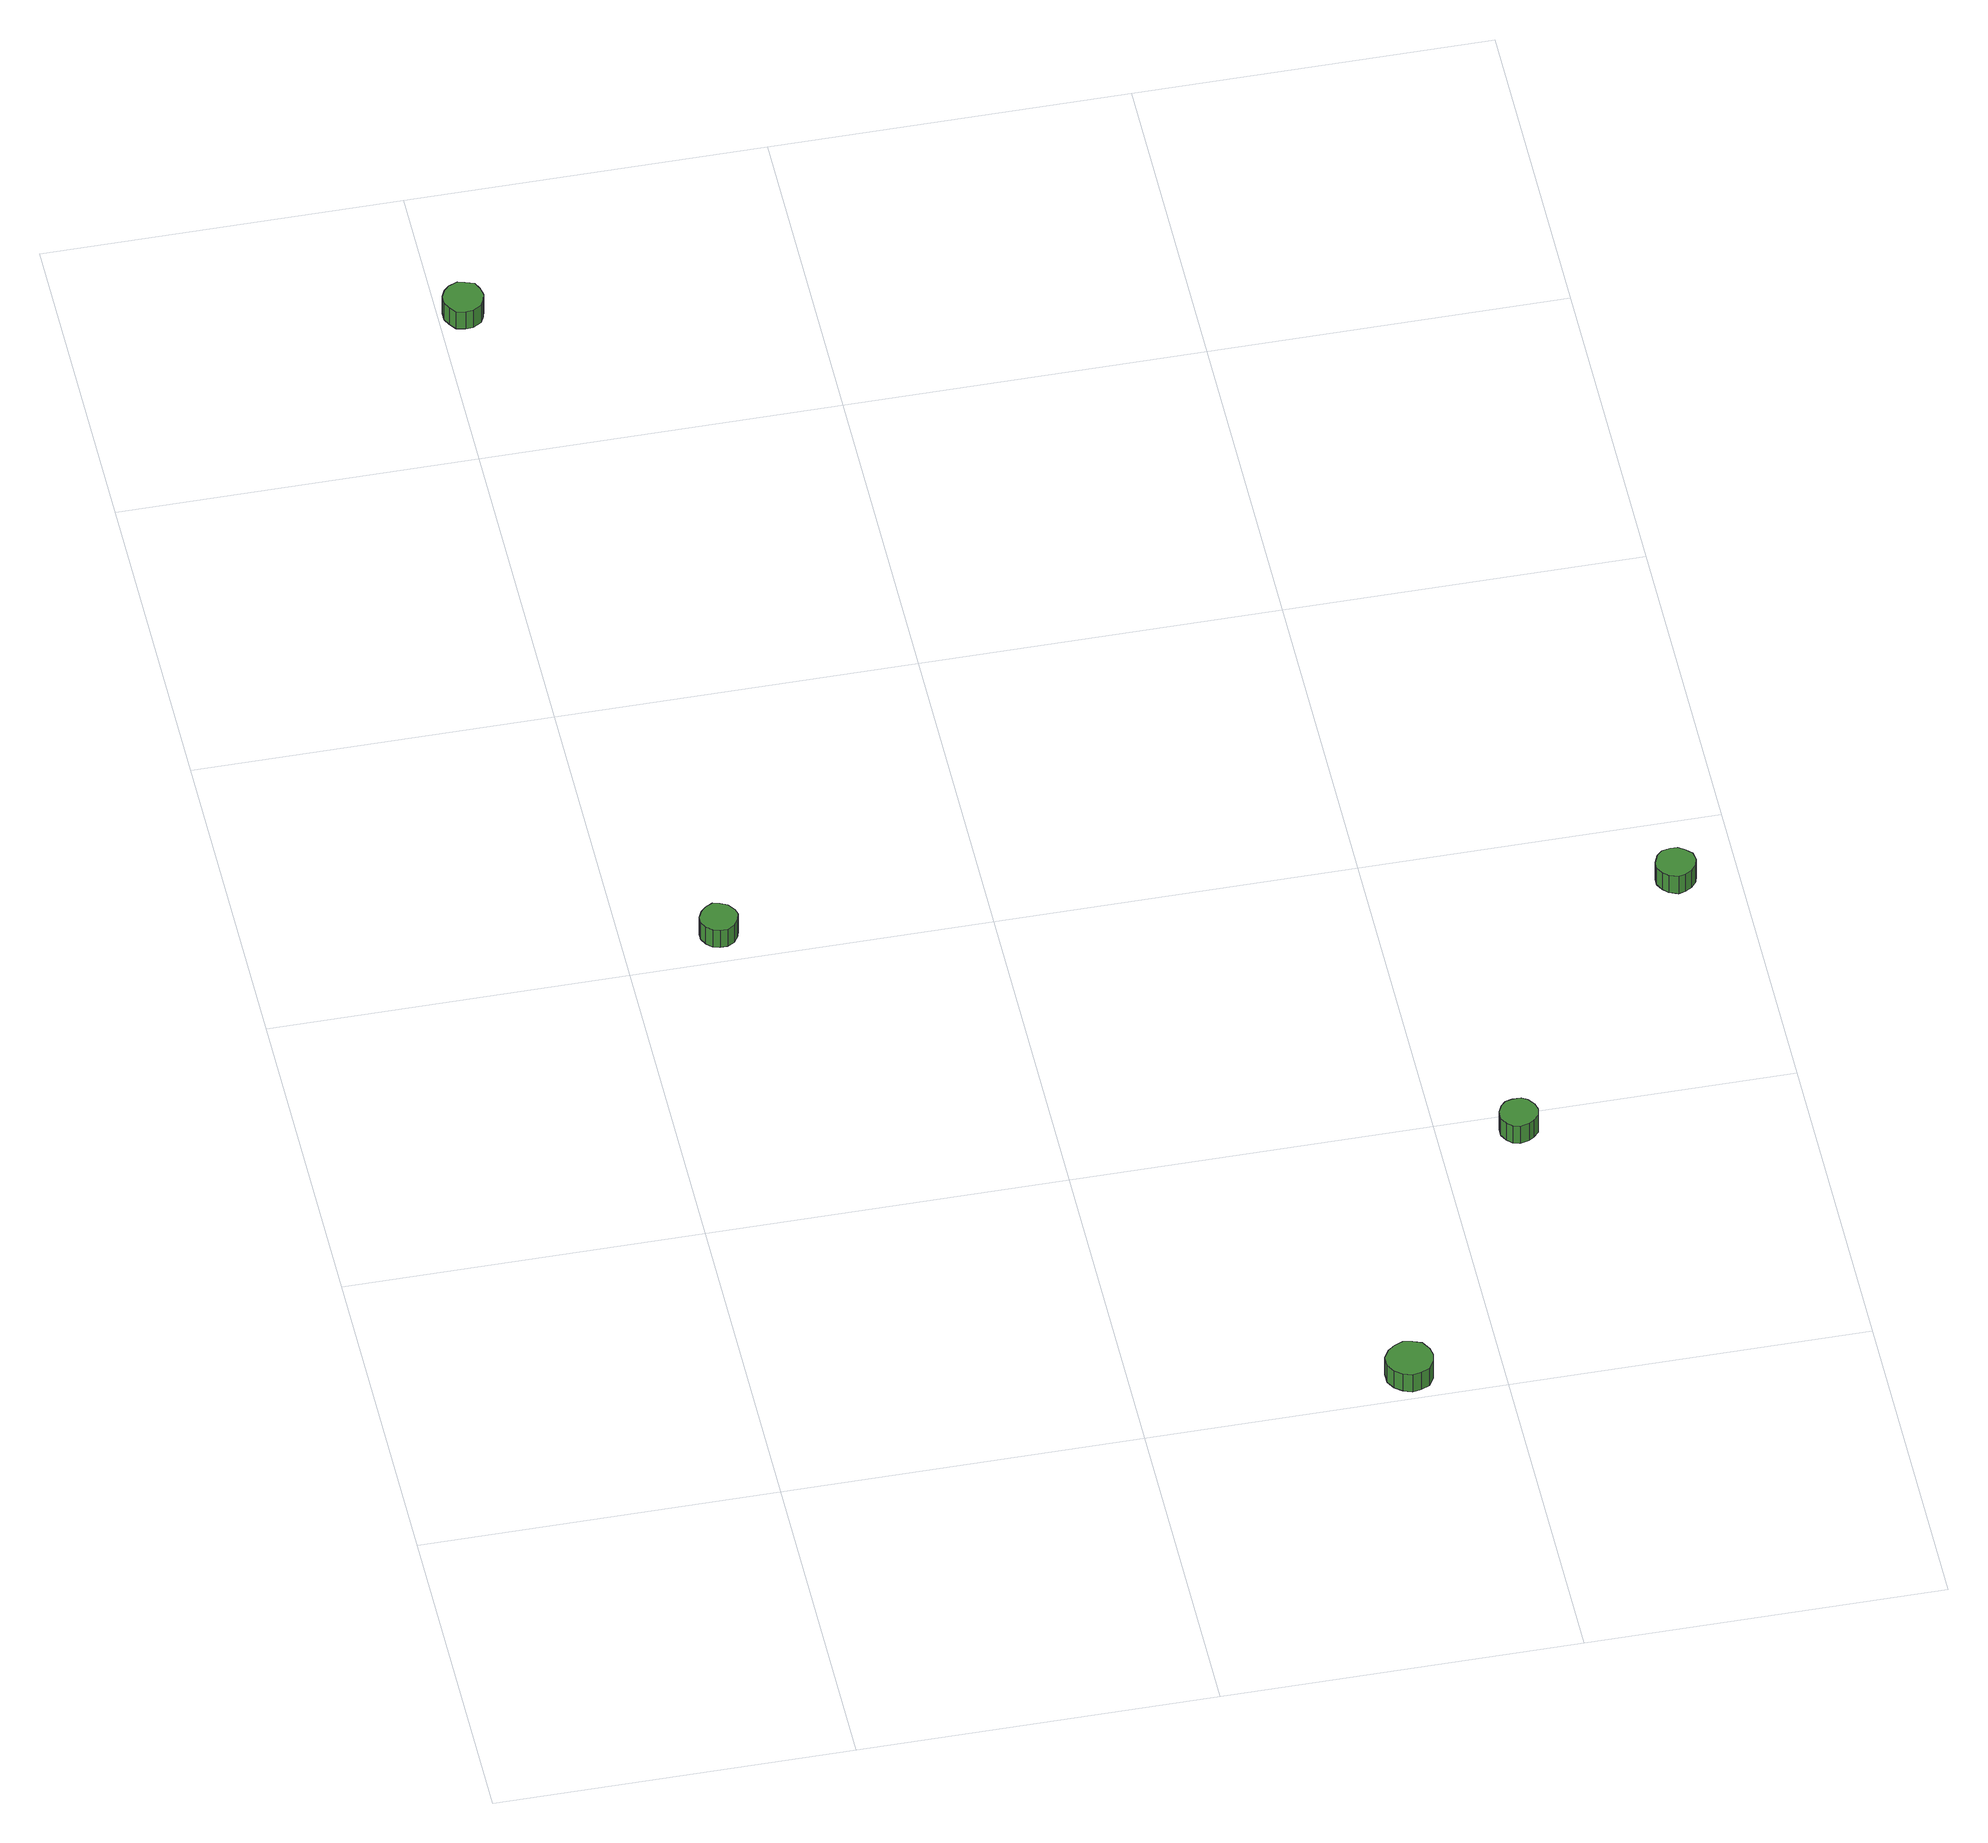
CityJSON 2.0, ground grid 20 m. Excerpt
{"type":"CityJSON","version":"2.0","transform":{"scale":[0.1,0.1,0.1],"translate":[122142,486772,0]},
"CityObjects":{
"tree1":{"type":"SolitaryVegetationObject","attributes":{"function":"something"},"geometry":[{"type":"MultiSurface","lod":"1","boundaries":[[[0,1,2,3,4,5,6,7,8,9,10,11,12,13,14]],[[15,16,17,18,19,20,21,22,23,24,25,26,27,28,29]],[[0,29,28,1]],[[1,28,27,2]],[[2,27,26,3]],[[3,26,25,4]],[[4,25,24,5]],[[5,24,23,6]],[[6,23,22,7]],[[7,22,21,8]],[[8,21,20,9]],[[9,20,19,10]],[[10,19,18,11]],[[11,18,17,12]],[[12,17,16,13]],[[13,16,15,14]],[[14,15,29,0]]]}]},
"tree2":{"type":"SolitaryVegetationObject","attributes":{"function":"something"},"geometry":[{"type":"MultiSurface","lod":"1","boundaries":[[[30,31,32,33,34,35,36,37,38,39,40,41,42,43,44]],[[45,46,47,48,49,50,51,52,53,54,55,56,57,58,59]],[[30,59,58,31]],[[31,58,57,32]],[[32,57,56,33]],[[33,56,55,34]],[[34,55,54,35]],[[35,54,53,36]],[[36,53,52,37]],[[37,52,51,38]],[[38,51,50,39]],[[39,50,49,40]],[[40,49,48,41]],[[41,48,47,42]],[[42,47,46,43]],[[43,46,45,44]],[[44,45,59,30]]]}]},
"tree3":{"type":"SolitaryVegetationObject","attributes":{"function":"something"},"geometry":[{"type":"MultiSurface","lod":"1","boundaries":[[[60,61,62,63,64,65,66,67,68,69,70,71,72,73,74]],[[75,76,77,78,79,80,81,82,83,84,85,86,87,88,89]],[[60,89,88,61]],[[61,88,87,62]],[[62,87,86,63]],[[63,86,85,64]],[[64,85,84,65]],[[65,84,83,66]],[[66,83,82,67]],[[67,82,81,68]],[[68,81,80,69]],[[69,80,79,70]],[[70,79,78,71]],[[71,78,77,72]],[[72,77,76,73]],[[73,76,75,74]],[[74,75,89,60]]]}]},
"tree4":{"type":"SolitaryVegetationObject","attributes":{"function":"something"},"geometry":[{"type":"MultiSurface","lod":"1","boundaries":[[[90,91,92,93,94,95,96,97,98,99,100,101,102,103,104]],[[105,106,107,108,109,110,111,112,113,114,115,116,117,118,119]],[[90,119,118,91]],[[91,118,117,92]],[[92,117,116,93]],[[93,116,115,94]],[[94,115,114,95]],[[95,114,113,96]],[[96,113,112,97]],[[97,112,111,98]],[[98,111,110,99]],[[99,110,109,100]],[[100,109,108,101]],[[101,108,107,102]],[[102,107,106,103]],[[103,106,105,104]],[[104,105,119,90]]]}]},
"tree5":{"type":"SolitaryVegetationObject","attributes":{"function":"something"},"geometry":[{"type":"MultiSurface","lod":"1","boundaries":[[[120,121,122,123,124,125,126,127,128,129,130,131,132,133,134]],[[135,136,137,138,139,140,141,142,143,144,145,146,147,148,149]],[[120,149,148,121]],[[121,148,147,122]],[[122,147,146,123]],[[123,146,145,124]],[[124,145,144,125]],[[125,144,143,126]],[[126,143,142,127]],[[127,142,141,128]],[[128,141,140,129]],[[129,140,139,130]],[[130,139,138,131]],[[131,138,137,132]],[[132,137,136,133]],[[133,136,135,134]],[[134,135,149,120]]]}]}
},
"vertices":[
[63,417,27],[62,421,27],[59,425,27],[55,427,27],[51,428,27],[47,426,27],[44,423,27],[42,419,27],[42,415,27],[44,411,27],[47,408,27],[51,407,27],[55,407,27],[59,409,27],[62,413,27],[62,413,14],[59,409,14],[55,407,14],[51,407,14],[47,408,14],[44,411,14],[42,415,14],[42,419,14],[44,423,14],[47,426,14],[51,428,14],[55,427,14],[59,425,14],[62,421,14],[63,417,14],
[25,909,23],[24,914,23],[22,918,23],[17,920,23],[13,921,23],[8,919,23],[5,916,23],[3,912,23],[3,907,23],[5,903,23],[8,899,23],[13,898,23],[17,898,23],[22,901,23],[24,905,23],[24,905,10],[22,901,10],[17,898,10],[13,898,10],[8,899,10],[5,903,10],[3,907,10],[3,912,10],[5,916,10],[8,919,10],[13,921,10],[17,920,10],[22,918,10],[24,914,10],[25,909,10],
[362,17,24],[361,22,24],[358,27,24],[353,29,24],[348,30,24],[343,28,24],[339,25,24],[336,20,24],[336,14,24],[339,9,24],[343,6,24],[348,4,24],[353,5,24],[358,7,24],[361,12,24],[361,12,11],[358,7,11],[353,5,11],[348,4,11],[343,6,11],[339,9,11],[336,14,11],[336,20,11],[339,25,11],[343,28,11],[348,30,11],[353,29,11],[358,27,11],[361,22,11],[362,17,11],
[455,188,24],[454,192,24],[451,196,24],[448,198,24],[443,198,24],[439,197,24],[436,194,24],[434,190,24],[434,185,24],[436,181,24],[439,178,24],[443,177,24],[448,178,24],[451,180,24],[454,183,24],[454,183,11],[451,180,11],[448,178,11],[443,177,11],[439,178,11],[436,181,11],[434,185,11],[434,190,11],[436,194,11],[439,197,11],[443,198,11],[448,198,11],[451,196,11],[454,192,11],[455,188,11],
[577,357,23],[576,362,23],[573,365,23],[569,368,23],[565,368,23],[560,367,23],[557,364,23],[555,359,23],[555,355,23],[557,351,23],[560,348,23],[565,346,23],[569,347,23],[573,349,23],[576,353,23],[576,353,10],[573,349,10],[569,347,10],[565,346,10],[560,348,10],[557,351,10],[555,355,10],[555,359,10],[557,364,10],[560,367,10],[565,368,10],[569,368,10],[573,365,10],[576,362,10],[577,357,10]
]}
